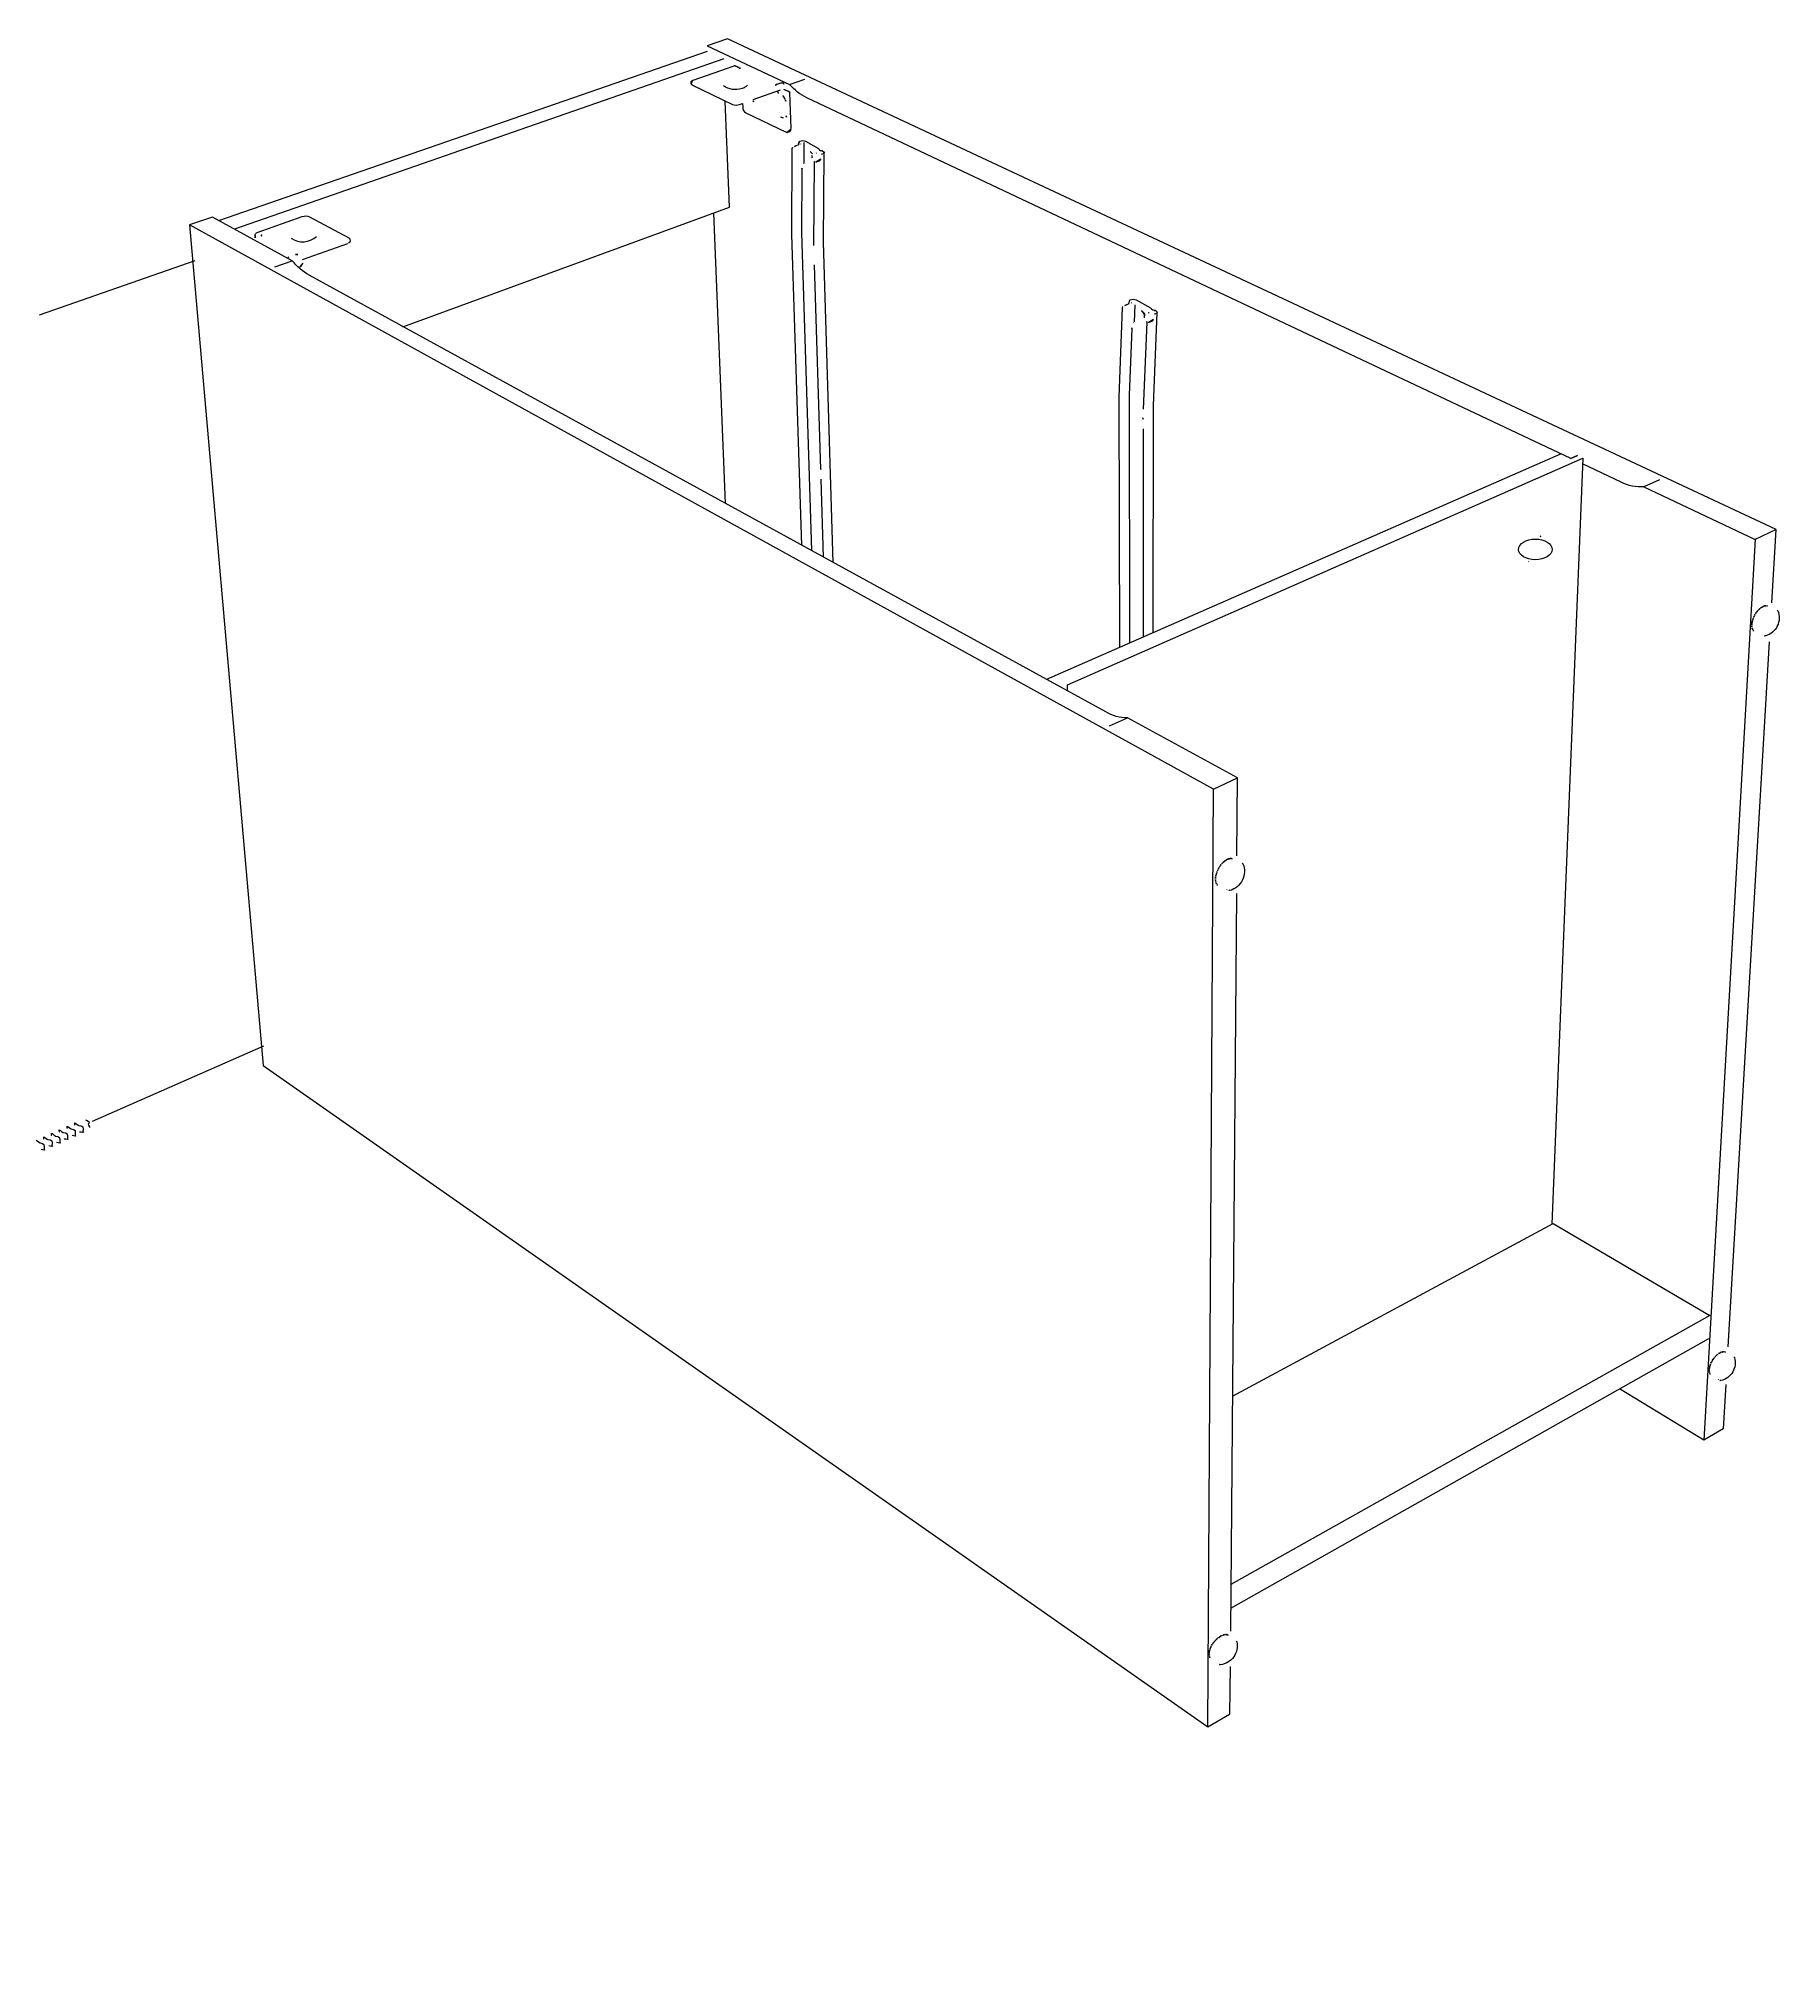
# Model space of a CAD drawing. Header units: metres. Extents: x -30.9 to 24.7, y -10.3 to 6.8.
# Drawn here: x -9.167 to -7.352, y -3.841 to -1.82 of the extents above; entities that cross this region are included whole.
import ezdxf

# ---------------------------------------------------------------- set-up
doc = ezdxf.new("R2010")
doc.units = ezdxf.units.M
doc.header["$MEASUREMENT"] = 0
doc.layers.add('PDF_Working_Num_Penna__255_Num_Penna__255', color=255, linetype='Continuous', lineweight=18)
doc.layers.add('PDF_Working_Num_Penna__7_Num_Penna__7', color=7, linetype='Continuous', lineweight=18)
doc.styles.add('GENERATED_STYLE_1', font='')
doc.styles.get('GENERATED_STYLE_1').set_extended_font_data('Arial')

msp = doc.modelspace()

# ---------------------------------------------------------------- linework, layer by layer
at = {"layer": 'PDF_Working_Num_Penna__255_Num_Penna__255', "color": 255, "linetype": 'Continuous', "lineweight": 18, "flags": 128}
for points in [[(-9.1662, -2.1076), (-9.004, -2.0511)], [(-8.9328, -2.8704), (-9.1114, -2.9488)]]:
    msp.add_lwpolyline(points, dxfattribs=at)
at = {"layer": 'PDF_Working_Num_Penna__7_Num_Penna__7', "color": 7, "linetype": 'Continuous', "lineweight": 18, "flags": 128}
for points in [[(-8.9793, -2.0093), (-8.4696, -1.8326)], [(-8.4487, -1.8198), (-8.4698, -1.8271)], [(-8.4698, -1.8271), (-8.384, -1.8675)], [(-7.3596, -2.4081), (-7.3551, -2.3317), (-8.4487, -1.8198)], [(-8.4527, -1.8406), (-8.9629, -2.0183)], [(-8.4847, -1.8629), (-8.4419, -1.8479), (-8.4415, -1.8478), (-8.4411, -1.8478), (-8.4407, -1.848)], [(-8.3937, -1.8733), (-8.4222, -1.8835)], [(-8.3825, -1.9133), (-8.3837, -1.8763)], [(-8.4467, -1.9955), (-8.451, -1.8847)], [(-8.3817, -2.024), (-8.3813, -1.9343)], [(-8.3695, -1.9496), (-8.3691, -1.9494), (-8.3688, -1.9492), (-8.3686, -1.9281)], [(-8.3485, -2.0319), (-8.3479, -1.9384)], [(-8.3712, -1.9553), (-8.3715, -2.0221), (-8.361, -2.3536)], [(-8.3586, -2.0354), (-8.3581, -1.9483)], [(-8.7872, -2.1201), (-8.4467, -1.9954)], [(-7.9479, -3.5802), (-7.9419, -2.6022), (-9.0097, -2.0139)], [(-8.4509, -2.3044), (-8.4629, -2.0014)], [(-8.8921, -2.0499), (-8.8447, -2.0332)], [(-8.3711, -2.3481), (-8.3817, -2.024)], [(-8.3386, -2.3659), (-8.3485, -2.0319)], [(-9.1662, -2.1076), (-9.004, -2.0511)], [(-8.9207, -2.0575), (-8.9027, -2.0512)], [(-8.3515, -2.2687), (-8.3514, -2.2689), (-8.358, -2.0555)], [(-8.0396, -2.4544), (-8.0404, -2.1934), (-8.0369, -2.1002)], [(-8.0239, -2.0973), (-8.0246, -2.1151)], [(-8.0272, -2.1219), (-8.0299, -2.1913), (-8.0294, -2.4499)], [(-8.0148, -2.2059), (-8.0112, -2.1155)], [(-8.0046, -2.2022), (-8.0007, -2.1051)], [(-8.0047, -2.4391), (-8.0046, -2.2022)], [(-8.0147, -2.4434), (-8.0148, -2.2267)], [(-7.5793, -2.2527), (-8.1161, -2.4879)], [(-8.094, -2.4999), (-8.0941, -2.4936), (-7.5567, -2.2571), (-7.5889, -3.0559)], [(-8.3486, -2.3604), (-8.3511, -2.2789)], [(-7.493, -2.2871), (-7.377, -2.3418)], [(-7.377, -2.3418), (-7.4303, -3.281)], [(-7.3551, -2.3317), (-7.377, -2.3418)], [(-7.4051, -3.1838), (-7.362, -2.4486)], [(-8.0502, -2.5363), (-8.0314, -2.5279)], [(-7.9419, -2.6022), (-7.9168, -2.5906)], [(-7.9178, -2.7112), (-7.9243, -3.4804)], [(-8.9328, -2.8704), (-9.1114, -2.9488)], [(-7.9222, -3.2353), (-7.5875, -3.0552)], [(-7.5875, -3.0552), (-7.4243, -3.1511)], [(-7.4243, -3.1511), (-7.9238, -3.4317)], [(-7.4257, -3.1754), (-7.9241, -3.4568)], [(-7.4303, -3.281), (-7.5183, -3.2277)], [(-7.4074, -3.2232), (-7.4102, -3.2694), (-7.4303, -3.281)], [(-7.9246, -3.5172), (-7.925, -3.5669)]]:
    msp.add_lwpolyline(points, dxfattribs=at)
for points in [[(-8.4407, -1.848), (-8.4375, -1.8495)], [(-8.4371, -1.8502), (-8.4376, -1.8499), (-8.4378, -1.8498), (-8.438, -1.8496), (-8.4379, -1.8494)], [(-8.4373, -1.8496), (-8.4371, -1.8498), (-8.4369, -1.85)], [(-8.4367, -1.8503), (-8.4363, -1.8504), (-8.4359, -1.8504), (-8.4355, -1.8504), (-8.435, -1.8503)], [(-8.4284, -1.8482), (-8.4287, -1.8482)], [(-8.4865, -1.8669), (-8.4866, -1.8646), (-8.4866, -1.8643), (-8.4864, -1.864), (-8.4861, -1.8636), (-8.4857, -1.8633), (-8.4852, -1.8631)], [(-8.4854, -1.8682), (-8.4858, -1.868), (-8.4861, -1.8677), (-8.4863, -1.8675), (-8.4864, -1.8672)], [(-8.398, -1.8675), (-8.3983, -1.8677), (-8.3985, -1.8678), (-8.3986, -1.868), (-8.3986, -1.8682), (-8.3984, -1.8684), (-8.3982, -1.8685)], [(-8.398, -1.8675), (-8.392, -1.8654), (-8.3915, -1.8656)], [(-8.3964, -1.8748), (-8.3964, -1.8754), (-8.3961, -1.876), (-8.3959, -1.8764), (-8.3956, -1.8768)], [(-8.3911, -1.8657), (-8.3907, -1.8659), (-8.3903, -1.8663), (-8.3901, -1.8668), (-8.39, -1.8673)], [(-8.3885, -1.883), (-8.3889, -1.8821), (-8.3894, -1.8813), (-8.3899, -1.8805), (-8.3904, -1.8798), (-8.391, -1.8792)], [(-8.3894, -1.8732), (-8.3896, -1.8727), (-8.3897, -1.8723)], [(-8.3848, -1.8748), (-8.3881, -1.8733), (-8.3885, -1.8731), (-8.3889, -1.8731)], [(-8.3837, -1.8763), (-8.3839, -1.8758), (-8.3841, -1.8754), (-8.3845, -1.875)], [(-8.4216, -1.8854), (-8.4219, -1.8844)], [(-8.3878, -1.8849), (-8.3881, -1.8839)], [(-8.393, -1.9014), (-8.3906, -1.9022)], [(-8.3872, -1.9015), (-8.3874, -1.9008), (-8.3877, -1.9001)], [(-8.3876, -1.9172), (-8.3872, -1.9173), (-8.3868, -1.9174), (-8.3864, -1.9174)], [(-8.386, -1.9173), (-8.384, -1.9166), (-8.3836, -1.9164), (-8.3833, -1.9161), (-8.383, -1.9157), (-8.3828, -1.9152), (-8.3826, -1.9146), (-8.3825, -1.914)], [(-8.3809, -1.9333), (-8.3811, -1.9335), (-8.3812, -1.9337), (-8.3813, -1.934)], [(-8.376, -1.9309), (-8.3765, -1.9311), (-8.377, -1.9313), (-8.3776, -1.9316), (-8.3781, -1.9318), (-8.3785, -1.932), (-8.379, -1.9322)], [(-8.374, -1.9273), (-8.3751, -1.9306)], [(-8.374, -1.9273), (-8.3739, -1.9275)], [(-8.3726, -1.9297), (-8.3725, -1.9295)], [(-8.3616, -1.9383), (-8.3614, -1.9383), (-8.3613, -1.9384), (-8.3618, -1.9379), (-8.3624, -1.9375)], [(-8.3613, -1.9384), (-8.3607, -1.9391), (-8.3601, -1.9398)], [(-8.3558, -1.9388), (-8.3561, -1.939), (-8.3564, -1.9391)], [(-8.3511, -1.9366), (-8.3516, -1.9365), (-8.352, -1.9364), (-8.3523, -1.9363), (-8.3525, -1.9361), (-8.3527, -1.936)], [(-8.3495, -1.9399), (-8.3498, -1.9399), (-8.35, -1.94), (-8.3503, -1.94), (-8.3506, -1.9399)], [(-8.3489, -1.9372), (-8.3493, -1.937), (-8.3499, -1.9368), (-8.3505, -1.9367)], [(-8.3479, -1.9384), (-8.3479, -1.9387), (-8.3481, -1.9391), (-8.3485, -1.9393), (-8.3489, -1.9396)], [(-8.3479, -1.9384), (-8.3479, -1.9381), (-8.3481, -1.9378), (-8.3484, -1.9375)], [(-8.3712, -1.9553), (-8.3711, -1.955), (-8.371, -1.9547)], [(-8.3604, -1.9415), (-8.3606, -1.9419), (-8.3607, -1.9423), (-8.3608, -1.9429), (-8.3607, -1.9434), (-8.3604, -1.9439)], [(-8.3583, -1.9476), (-8.3581, -1.9478)], [(-8.3567, -1.9486), (-8.3529, -1.9472), (-8.3525, -1.9469), (-8.3522, -1.9465), (-8.3518, -1.9461), (-8.3515, -1.9457), (-8.3514, -1.9455)], [(-8.9414, -2.025), (-8.9412, -2.0275)], [(-8.9352, -2.0254), (-8.9348, -2.0253), (-8.9346, -2.0251), (-8.9344, -2.0249), (-8.9344, -2.0247), (-8.9345, -2.0245), (-8.9347, -2.0243)], [(-8.8424, -2.0311), (-8.8425, -2.0315), (-8.8426, -2.0319), (-8.843, -2.0322), (-8.8434, -2.0326), (-8.844, -2.0329)], [(-8.9063, -2.0473), (-8.9067, -2.0476), (-8.9072, -2.0481)], [(-8.897, -2.0449), (-8.8974, -2.0448), (-8.8978, -2.0447), (-8.8982, -2.0447), (-8.8987, -2.0447), (-8.8992, -2.0447)], [(-8.8946, -2.0576), (-8.894, -2.0573), (-8.8934, -2.057), (-8.8929, -2.0564), (-8.8925, -2.0559), (-8.8922, -2.0553), (-8.892, -2.0546), (-8.8918, -2.0539)], [(-8.0364, -2.0992), (-8.0366, -2.0993), (-8.0368, -2.0996), (-8.0369, -2.0998)], [(-8.0311, -2.0967), (-8.0316, -2.0969), (-8.0321, -2.0972), (-8.0327, -2.0974), (-8.0332, -2.0976), (-8.0338, -2.0979), (-8.0342, -2.0981)], [(-8.0306, -2.0962), (-8.0306, -2.0964), (-8.0307, -2.0966)], [(-8.0293, -2.0927), (-8.0293, -2.0929)], [(-8.0277, -2.0953), (-8.0275, -2.0951)], [(-8.0043, -2.1029), (-8.0048, -2.1028), (-8.0052, -2.1027), (-8.0055, -2.1026), (-8.0058, -2.1024), (-8.006, -2.1022)], [(-8.0272, -2.1219), (-8.0272, -2.1216), (-8.0271, -2.1212)], [(-8.0253, -2.1159), (-8.0249, -2.1157)], [(-8.0163, -2.1042), (-8.016, -2.1044), (-8.0156, -2.1047), (-8.0163, -2.104), (-8.0169, -2.1035)], [(-8.0156, -2.1047), (-8.015, -2.1053), (-8.0144, -2.1061), (-8.0139, -2.107), (-8.0134, -2.1078)], [(-8.0137, -2.1081), (-8.0139, -2.1084), (-8.0141, -2.1089), (-8.0142, -2.1094), (-8.0141, -2.1098), (-8.014, -2.1103), (-8.0137, -2.1109)], [(-8.0115, -2.1148), (-8.0113, -2.115), (-8.0113, -2.1153)], [(-8.0098, -2.1158), (-8.0059, -2.1142), (-8.0055, -2.1139), (-8.0051, -2.1136), (-8.0047, -2.1131), (-8.0045, -2.1127), (-8.0043, -2.1124)], [(-8.009, -2.1054), (-8.0093, -2.1056), (-8.0096, -2.1057)], [(-8.0018, -2.1036), (-8.0024, -2.1033), (-8.003, -2.1032), (-8.0036, -2.103)], [(-8.0022, -2.1066), (-8.0025, -2.1067), (-8.0028, -2.1067), (-8.003, -2.1067), (-8.0033, -2.1066)], [(-8.0007, -2.1051), (-8.0007, -2.1054), (-8.0009, -2.1058), (-8.0012, -2.106), (-8.0016, -2.1063)], [(-8.0007, -2.1051), (-8.0007, -2.1048), (-8.0008, -2.1045), (-8.0011, -2.1042), (-8.0014, -2.1039)], [(-8.0157, -2.2155), (-8.0159, -2.2154)], [(-8.0157, -2.2155), (-8.0152, -2.216), (-8.0148, -2.2165)], [(-7.5691, -2.2575), (-7.5623, -2.2545)], [(-7.6011, -2.3386), (-7.6006, -2.3388)], [(-7.613, -2.3651), (-7.6134, -2.3649)], [(-7.3795, -2.4262), (-7.3796, -2.426), (-7.3796, -2.4258), (-7.3795, -2.4256)], [(-7.3786, -2.4236), (-7.3788, -2.4238), (-7.379, -2.424), (-7.379, -2.4242), (-7.379, -2.4244), (-7.3792, -2.4249)], [(-7.3779, -2.4218), (-7.378, -2.422), (-7.3781, -2.4222), (-7.3783, -2.4224), (-7.3782, -2.4226), (-7.3784, -2.4231)], [(-7.3769, -2.4201), (-7.3771, -2.4202), (-7.3772, -2.4204), (-7.3773, -2.4207), (-7.3773, -2.4209), (-7.3776, -2.4213)], [(-7.3759, -2.4185), (-7.3762, -2.4187), (-7.3763, -2.419), (-7.3764, -2.4192), (-7.3767, -2.4196)], [(-7.3747, -2.4169), (-7.3751, -2.4172), (-7.3752, -2.4174), (-7.3752, -2.4176), (-7.3756, -2.418)], [(-7.3743, -2.4165), (-7.3745, -2.4167)], [(-7.3735, -2.4156), (-7.3738, -2.4157), (-7.374, -2.4159), (-7.374, -2.4161), (-7.3742, -2.4163)], [(-7.3722, -2.4143), (-7.3725, -2.4144), (-7.3727, -2.4146), (-7.3728, -2.4148), (-7.3731, -2.4152)], [(-7.3709, -2.4132), (-7.3712, -2.4133), (-7.3713, -2.4135), (-7.3715, -2.4137), (-7.3718, -2.414)], [(-7.3696, -2.4124), (-7.3699, -2.4124), (-7.3701, -2.4127), (-7.3705, -2.413)], [(-7.3683, -2.4117), (-7.3686, -2.4118), (-7.3688, -2.412), (-7.3691, -2.4122)], [(-7.367, -2.4112), (-7.3673, -2.4113), (-7.3674, -2.4115), (-7.3678, -2.4116)], [(-7.3658, -2.411), (-7.3661, -2.4111), (-7.3665, -2.4112)], [(-7.3646, -2.411), (-7.3649, -2.411), (-7.3652, -2.4111)], [(-7.3646, -2.411), (-7.3639, -2.4113)], [(-7.3803, -2.4306), (-7.3804, -2.4308), (-7.3804, -2.431), (-7.3804, -2.4312), (-7.3803, -2.4318)], [(-7.3803, -2.4328), (-7.3804, -2.4326), (-7.3804, -2.4324)], [(-7.3802, -2.4289), (-7.3803, -2.4291), (-7.3803, -2.4294), (-7.3803, -2.4297), (-7.3803, -2.4302)], [(-7.3803, -2.4328), (-7.3802, -2.4332)], [(-7.3801, -2.4342), (-7.3802, -2.4339)], [(-7.3799, -2.4273), (-7.38, -2.4275), (-7.3801, -2.4277), (-7.38, -2.428), (-7.3801, -2.4285)], [(-7.3801, -2.4342), (-7.3799, -2.4346)], [(-7.3798, -2.4272), (-7.3797, -2.4267)], [(-7.3797, -2.4355), (-7.3798, -2.4352)], [(-7.3797, -2.4355), (-7.3795, -2.4356), (-7.3794, -2.4358)], [(-7.3791, -2.4365), (-7.3789, -2.4367), (-7.3787, -2.4369)], [(-7.3785, -2.4374), (-7.3786, -2.4372)], [(-7.369, -2.4417), (-7.3691, -2.4418)], [(-7.3669, -2.4424), (-7.3672, -2.4424)], [(-7.9379, -2.688), (-7.9381, -2.6881), (-7.9383, -2.6884), (-7.9383, -2.6886), (-7.9383, -2.6888), (-7.9385, -2.6893)], [(-7.9371, -2.6861), (-7.9373, -2.6862), (-7.9374, -2.6865), (-7.9375, -2.6867), (-7.9375, -2.6869), (-7.9377, -2.6874)], [(-7.9361, -2.6842), (-7.9363, -2.6844), (-7.9364, -2.6845), (-7.9365, -2.6848), (-7.9365, -2.685), (-7.9369, -2.6855)], [(-7.935, -2.6825), (-7.9352, -2.6826), (-7.9353, -2.6827), (-7.9354, -2.683), (-7.9355, -2.6832), (-7.9358, -2.6837)], [(-7.9338, -2.6809), (-7.934, -2.6809), (-7.9341, -2.6811), (-7.9342, -2.6813), (-7.9343, -2.6815), (-7.9347, -2.682)], [(-7.9334, -2.6804), (-7.9336, -2.6806)], [(-7.9325, -2.6794), (-7.9327, -2.6794), (-7.9328, -2.6796), (-7.933, -2.6798), (-7.933, -2.68), (-7.9332, -2.6802)], [(-7.9311, -2.6781), (-7.9313, -2.6781), (-7.9314, -2.6782), (-7.9316, -2.6784), (-7.9317, -2.6786), (-7.9321, -2.679)], [(-7.9297, -2.6769), (-7.9299, -2.6769), (-7.9301, -2.677), (-7.9302, -2.6772), (-7.9303, -2.6774), (-7.9307, -2.6778)], [(-7.9284, -2.676), (-7.9287, -2.6761), (-7.9289, -2.6764), (-7.9293, -2.6767)], [(-7.927, -2.6753), (-7.9273, -2.6754), (-7.9275, -2.6756), (-7.9279, -2.6758)], [(-7.9256, -2.6748), (-7.9259, -2.6749), (-7.9261, -2.6751), (-7.9265, -2.6752)], [(-7.9243, -2.6745), (-7.9246, -2.6747), (-7.925, -2.6748)], [(-7.9231, -2.6746), (-7.9234, -2.6746), (-7.9237, -2.6747)], [(-7.9231, -2.6746), (-7.9223, -2.6749)], [(-7.9397, -2.6954), (-7.9398, -2.6956), (-7.9398, -2.6958), (-7.9398, -2.696), (-7.9397, -2.6966)], [(-7.9397, -2.6977), (-7.9398, -2.6975), (-7.9398, -2.6972)], [(-7.9396, -2.6936), (-7.9397, -2.6938), (-7.9397, -2.6941), (-7.9396, -2.6944), (-7.9397, -2.6949)], [(-7.9397, -2.6977), (-7.9395, -2.6981)], [(-7.9395, -2.6992), (-7.9396, -2.6988)], [(-7.9393, -2.6919), (-7.9394, -2.692), (-7.9394, -2.6922), (-7.9394, -2.6924), (-7.9394, -2.6926), (-7.9395, -2.6931)], [(-7.9395, -2.6992), (-7.9392, -2.6996)], [(-7.9392, -2.6917), (-7.939, -2.6912)], [(-7.939, -2.7005), (-7.9392, -2.7002)], [(-7.9389, -2.6907), (-7.939, -2.6905), (-7.9389, -2.6903), (-7.9388, -2.69)], [(-7.939, -2.7005), (-7.9389, -2.7006), (-7.9387, -2.7009)], [(-7.9385, -2.7016), (-7.9382, -2.7018), (-7.938, -2.702)], [(-7.9378, -2.7026), (-7.9379, -2.7024)], [(-7.9277, -2.7071), (-7.9278, -2.7072)], [(-7.9255, -2.7079), (-7.9258, -2.7078)], [(-7.9246, -2.7079), (-7.9244, -2.7079)], [(-7.4183, -3.1938), (-7.4186, -3.1939), (-7.4187, -3.1941), (-7.4188, -3.1943), (-7.4191, -3.1947)], [(-7.4179, -3.1934), (-7.4181, -3.1936)], [(-7.417, -3.1925), (-7.4173, -3.1927), (-7.4175, -3.1928), (-7.4175, -3.193), (-7.4177, -3.1932)], [(-7.4157, -3.1915), (-7.416, -3.1915), (-7.4162, -3.1917), (-7.4163, -3.1919), (-7.4167, -3.1922)], [(-7.4144, -3.1905), (-7.4147, -3.1906), (-7.4149, -3.1907), (-7.415, -3.1909), (-7.4153, -3.1912)], [(-7.4132, -3.1898), (-7.4134, -3.1899), (-7.4136, -3.1901), (-7.4141, -3.1903)], [(-7.4119, -3.1893), (-7.4122, -3.1894), (-7.4124, -3.1895), (-7.4127, -3.1897)], [(-7.4107, -3.1889), (-7.411, -3.189), (-7.4111, -3.1891), (-7.4115, -3.1893)], [(-7.4095, -3.1888), (-7.4098, -3.1889), (-7.4102, -3.189)], [(-7.4085, -3.1889), (-7.4087, -3.189), (-7.409, -3.189)], [(-7.4085, -3.1889), (-7.4078, -3.1893)], [(-7.4248, -3.2085), (-7.4249, -3.2083)], [(-7.4246, -3.2064), (-7.4248, -3.2066), (-7.4248, -3.207), (-7.4247, -3.2075)], [(-7.4248, -3.2085), (-7.4247, -3.2089)], [(-7.4247, -3.2099), (-7.4248, -3.2096)], [(-7.4247, -3.2099), (-7.4246, -3.2103)], [(-7.4243, -3.2048), (-7.4244, -3.205), (-7.4245, -3.2052), (-7.4245, -3.2055), (-7.4246, -3.206)], [(-7.4245, -3.2111), (-7.4246, -3.2108)], [(-7.4245, -3.2111), (-7.4243, -3.2112), (-7.4242, -3.2115)], [(-7.4239, -3.2033), (-7.4241, -3.2034), (-7.4241, -3.2036), (-7.4241, -3.2038), (-7.4242, -3.2044)], [(-7.4241, -3.2122), (-7.4238, -3.2123), (-7.4237, -3.2125)], [(-7.4239, -3.2032), (-7.4237, -3.2027)], [(-7.4235, -3.2131), (-7.4236, -3.2129)], [(-7.4235, -3.2022), (-7.4235, -3.2019), (-7.4234, -3.2016)], [(-7.4225, -3.1998), (-7.4226, -3.2), (-7.4228, -3.2002), (-7.4228, -3.2003), (-7.4228, -3.2005), (-7.4231, -3.201)], [(-7.4216, -3.1982), (-7.4218, -3.1983), (-7.4219, -3.1985), (-7.422, -3.1987), (-7.422, -3.1989), (-7.4222, -3.1994)], [(-7.4206, -3.1966), (-7.4207, -3.1967), (-7.4209, -3.1969), (-7.421, -3.1971), (-7.421, -3.1973), (-7.4213, -3.1977)], [(-7.4195, -3.1952), (-7.4198, -3.1953), (-7.4199, -3.1956), (-7.42, -3.1958), (-7.4203, -3.1962)], [(-7.4152, -3.218), (-7.4154, -3.2181)], [(-7.4134, -3.2189), (-7.4137, -3.2188)], [(-7.9445, -3.4967), (-7.9445, -3.4965), (-7.9444, -3.4963), (-7.9443, -3.4961)], [(-7.9431, -3.4943), (-7.9433, -3.4944), (-7.9435, -3.4946), (-7.9436, -3.4948), (-7.9436, -3.495), (-7.9439, -3.4954)], [(-7.9421, -3.4926), (-7.9423, -3.4927), (-7.9424, -3.4929), (-7.9425, -3.4931), (-7.9426, -3.4933), (-7.9429, -3.4938)], [(-7.9408, -3.491), (-7.941, -3.4911), (-7.9412, -3.4913), (-7.9413, -3.4915), (-7.9413, -3.4917), (-7.9417, -3.4921)], [(-7.9395, -3.4896), (-7.9399, -3.4897), (-7.94, -3.49), (-7.9401, -3.4902), (-7.9405, -3.4906)], [(-7.9381, -3.4883), (-7.9385, -3.4884), (-7.9386, -3.4886), (-7.9387, -3.4888), (-7.9391, -3.4892)], [(-7.9376, -3.4879), (-7.9379, -3.488)], [(-7.9367, -3.4871), (-7.937, -3.4872), (-7.9372, -3.4874), (-7.9373, -3.4876), (-7.9375, -3.4877)], [(-7.9352, -3.4861), (-7.9355, -3.4861), (-7.9357, -3.4862), (-7.9358, -3.4865), (-7.9363, -3.4868)], [(-7.9337, -3.4852), (-7.9341, -3.4853), (-7.9342, -3.4854), (-7.9344, -3.4856), (-7.9348, -3.4858)], [(-7.9324, -3.4846), (-7.9326, -3.4846), (-7.9329, -3.4849), (-7.9333, -3.4851)], [(-7.931, -3.4841), (-7.9313, -3.4842), (-7.9315, -3.4844), (-7.9319, -3.4845)], [(-7.9297, -3.4839), (-7.9299, -3.4839), (-7.9301, -3.4841), (-7.9305, -3.4842)], [(-7.9284, -3.4839), (-7.9287, -3.4839), (-7.9291, -3.484)], [(-7.9273, -3.4841), (-7.9276, -3.4841), (-7.9279, -3.4842)], [(-7.9273, -3.4841), (-7.9267, -3.4846)], [(-7.9465, -3.5046), (-7.9466, -3.5043)], [(-7.9465, -3.5032), (-7.9465, -3.5029), (-7.9465, -3.5027)], [(-7.9465, -3.5032), (-7.9464, -3.5036)], [(-7.9465, -3.5046), (-7.9464, -3.5051)], [(-7.9464, -3.5059), (-7.9464, -3.5056)], [(-7.9464, -3.506), (-7.9462, -3.5061), (-7.9461, -3.5064)], [(-7.946, -3.501), (-7.9462, -3.5012), (-7.9462, -3.5013), (-7.9463, -3.5016), (-7.9463, -3.5021)], [(-7.9456, -3.4993), (-7.9457, -3.4995), (-7.9458, -3.4997), (-7.9458, -3.5001), (-7.946, -3.5005)], [(-7.946, -3.5071), (-7.9458, -3.5073), (-7.9457, -3.5075)], [(-7.9456, -3.5081), (-7.9456, -3.5079)], [(-7.945, -3.4977), (-7.9452, -3.4979), (-7.9453, -3.4981), (-7.9453, -3.4982), (-7.9454, -3.4989)], [(-7.945, -3.4976), (-7.9447, -3.4971)], [(-7.9372, -3.5141), (-7.9374, -3.5142)], [(-7.9354, -3.5152), (-7.9357, -3.5151)]]:
    msp.add_lwpolyline(points, close=True, dxfattribs=at)
for points in [[(-8.4854, -1.8682), (-8.4434, -1.8883, 0.176468), (-8.4361, -1.8884), (-8.433, -1.8873), (-8.4329, -1.8909, 0.256955), (-8.4295, -1.8971), (-8.3876, -1.9172)], [(-8.4278, -1.8681), (-8.4279, -1.8683), (-8.4281, -1.8685), (-8.4285, -1.869), (-8.4291, -1.8695), (-8.4298, -1.87), (-8.4305, -1.8704), (-8.4314, -1.8708), (-8.4323, -1.8712), (-8.4329, -1.8714), (-8.4336, -1.8716, -0.24708), (-8.4529, -1.8689)], [(-7.5691, -2.2575), (-8.366, -1.8815, -0.097733), (-8.384, -1.8675), (-8.368, -1.8619)], [(-8.3527, -1.9357), (-8.3528, -1.9354), (-8.353, -1.9351), (-8.3532, -1.9348), (-8.3536, -1.9346), (-8.3671, -1.9271, 0.216747), (-8.3736, -1.9271), (-8.3738, -1.9272), (-8.374, -1.9273)], [(-7.9175, -2.6717), (-7.9168, -2.5906), (-8.0314, -2.5279, -0.138025), (-8.0543, -2.5217), (-8.885, -2.0664, -0.092201), (-8.9027, -2.0512), (-8.9859, -2.0057), (-9.0097, -2.0139), (-8.9331, -2.8904), (-7.9479, -3.5802), (-7.925, -3.5669)], [(-8.9414, -2.025), (-8.9414, -2.0244), (-8.9413, -2.0239), (-8.9411, -2.0233), (-8.9408, -2.0228), (-8.9404, -2.0224), (-8.9399, -2.022), (-8.9394, -2.0218), (-8.8922, -2.0052, -0.188336), (-8.8846, -2.0054), (-8.8436, -2.0274), (-8.8432, -2.0277), (-8.8429, -2.028), (-8.8427, -2.0283), (-8.8426, -2.0286), (-8.8424, -2.0311)], [(-8.0061, -2.102), (-8.0062, -2.1016), (-8.0064, -2.1013), (-8.0067, -2.101), (-8.0071, -2.1007), (-8.0221, -2.0925, 0.214188), (-8.0289, -2.0924), (-8.0292, -2.0925), (-8.0293, -2.0927), (-8.0306, -2.0962)], [(-7.4766, -2.2798), (-7.493, -2.2871, -0.133885), (-7.5166, -2.2822), (-7.5569, -2.2632)], [(-7.3541, -2.4156), (-7.3537, -2.4159), (-7.3535, -2.416), (-7.3533, -2.4162, -0.446733), (-7.3661, -2.4424), (-7.3666, -2.4424), (-7.3669, -2.4424)], [(-7.9119, -2.6795), (-7.9115, -2.6798), (-7.9113, -2.6799), (-7.9111, -2.6801, -0.446567), (-7.9246, -2.7079), (-7.9252, -2.7078), (-7.9255, -2.7079)], [(-7.3992, -3.1943), (-7.3989, -3.1946), (-7.3987, -3.1947), (-7.3985, -3.195, -0.433455), (-7.4126, -3.219), (-7.4131, -3.2189), (-7.4134, -3.2189)], [(-7.9181, -3.4907), (-7.9178, -3.491), (-7.9176, -3.4912), (-7.9174, -3.4914, -0.433213), (-7.9346, -3.5154), (-7.9352, -3.5153), (-7.9354, -3.5152)]]:
    msp.add_lwpolyline(points, format="xyb", dxfattribs=at)
at = {"layer": 'PDF_Working_Num_Penna__7_Num_Penna__7', "color": 7, "linetype": 'Continuous', "lineweight": 18}
msp.add_arc((-8.8918, -2.0096), 0.0219, 236.4286, 311.2287, dxfattribs=at)
msp.add_ellipse((-7.6062, -2.3523), major_axis=(0.0176, 0), ratio=0.611575, dxfattribs=at)
for points in [[(-9.1297, -2.9526), (-9.1287, -2.9526), (-9.1301, -2.9503), (-9.1294, -2.9503)], [(-9.1294, -2.9503), (-9.1279, -2.9503), (-9.1266, -2.9535), (-9.1228, -2.9535)], [(-9.1144, -2.9505), (-9.1121, -2.9505), (-9.1186, -2.9475), (-9.1178, -2.9475)], [(-9.1139, -2.955), (-9.113, -2.955), (-9.1168, -2.9505), (-9.1144, -2.9505)], [(-9.1699, -2.9685), (-9.1683, -2.9685), (-9.167, -2.9717), (-9.1633, -2.9717)], [(-9.1621, -2.9672), (-9.161, -2.9672), (-9.1624, -2.9649), (-9.1617, -2.9649)], [(-9.1617, -2.9649), (-9.1602, -2.9649), (-9.1589, -2.9681), (-9.1552, -2.9681)], [(-9.1552, -2.9681), (-9.1514, -2.9681), (-9.1544, -2.975), (-9.1528, -2.975)], [(-9.154, -2.9636), (-9.1529, -2.9636), (-9.1543, -2.9612), (-9.1537, -2.9612)], [(-9.1537, -2.9612), (-9.1521, -2.9612), (-9.1508, -2.9645), (-9.1471, -2.9645)], [(-9.1447, -2.9714), (-9.1438, -2.9714), (-9.1502, -2.9707), (-9.1484, -2.9707)], [(-9.1471, -2.9645), (-9.1433, -2.9645), (-9.1463, -2.9714), (-9.1447, -2.9714)], [(-9.1459, -2.9599), (-9.1448, -2.9599), (-9.1463, -2.9576), (-9.1456, -2.9576)], [(-9.1456, -2.9576), (-9.1441, -2.9576), (-9.1428, -2.9608), (-9.139, -2.9608)], [(-9.1367, -2.9677), (-9.1357, -2.9677), (-9.1422, -2.9671), (-9.1403, -2.9671)], [(-9.139, -2.9608), (-9.1353, -2.9608), (-9.1382, -2.9677), (-9.1367, -2.9677)], [(-9.1378, -2.9563), (-9.1367, -2.9563), (-9.1382, -2.9539), (-9.1375, -2.9539)], [(-9.1375, -2.9539), (-9.136, -2.9539), (-9.1347, -2.9571), (-9.1309, -2.9571)], [(-9.1286, -2.9641), (-9.1276, -2.9641), (-9.1341, -2.9634), (-9.1322, -2.9634)], [(-9.1309, -2.9571), (-9.1272, -2.9571), (-9.1301, -2.9641), (-9.1286, -2.9641)], [(-9.1205, -2.9604), (-9.1196, -2.9604), (-9.126, -2.9598), (-9.1241, -2.9598)], [(-9.1228, -2.9535), (-9.1191, -2.9535), (-9.122, -2.9604), (-9.1205, -2.9604)], [(-9.1609, -2.9787), (-9.16, -2.9787), (-9.1664, -2.978), (-9.1646, -2.978)], [(-9.1633, -2.9717), (-9.1596, -2.9717), (-9.1625, -2.9787), (-9.1609, -2.9787)], [(-9.1528, -2.975), (-9.1519, -2.975), (-9.1583, -2.9743), (-9.1565, -2.9743)]]:
    msp.add_open_spline(points, degree=3, dxfattribs=at)

# ---------------------------------------------------------------- texts
at = {"layer": 'PDF_Working_Num_Penna__7_Num_Penna__7', "color": 7, "linetype": 'Continuous', "lineweight": 18, "insert": (-7.3984, -3.8412), "char_height": 0.00000428, "attachment_point": 7, "style": 'GENERATED_STYLE_1'}
msp.add_mtext('\\A1;{\\pql;\\fArial|b0|i0|c0|p34;17}', dxfattribs=at)

doc.saveas('drawing.dxf')
